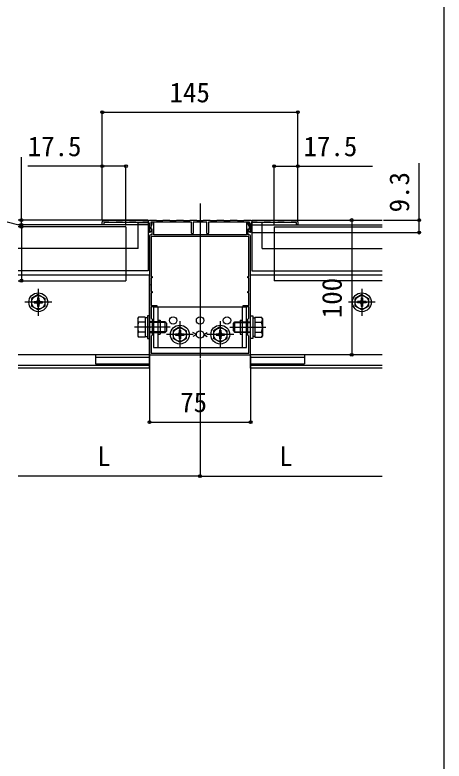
# Model space of a CAD drawing. Units: millimetres, scale not verified. Extents: x -875 to 875, y -1304 to 1297.
# Drawn here: x 557 to 875, y -200 to 354 of the extents above; entities that cross this region are included whole.
import ezdxf
from ezdxf.enums import TextEntityAlignment as Align

# ---------------------------------------------------------------- set-up
doc = ezdxf.new("R2010")
doc.units = ezdxf.units.MM
doc.header["$LTSCALE"] = 8
for name, color, linetype in [('0-2_YKK_11', 7, 'Continuous'), ('0-4_YKK_12', 2, 'Continuous'), ('0-5_YKK_13', 4, 'Continuous'), ('0-6_YKK_D', 6, 'Continuous'), ('0-7_YKK_ZWAK', 7, 'Continuous')]:
    doc.layers.add(name, color=color, linetype=linetype)
doc.styles.add('ＭＳ ゴシック', font='')
doc.styles.get('ＭＳ ゴシック').set_extended_font_data('MS Gothic')

msp = doc.modelspace()

# ---------------------------------------------------------------- linework, layer by layer
at = {"layer": '0-2_YKK_11'}
for points in [[(655.5, 199.517), (622.5, 199.517), (622.5, 197.817), (621.5, 197.817), (621.5, 200.017)], [(622.5, 201.017), (626.35, 201.017), (626.65, 201.317), (631.35, 201.317), (631.65, 201.017), (636.35, 201.017), (636.65, 201.317), (641.35, 201.317), (641.65, 201.017), (646.35, 201.017), (646.65, 201.317), (651.35, 201.317), (651.65, 201.017), (656.35, 201.017), (656.65, 201.317), (661.35, 201.317), (661.65, 201.017), (666.35, 201.017), (666.65, 201.317), (671.35, 201.317), (671.65, 201.017), (676.35, 201.017), (676.65, 201.317), (681.35, 201.317), (681.65, 201.017), (686.35, 201.017), (686.65, 201.317), (691.35, 201.317), (691.65, 201.017), (696.35, 201.017), (696.65, 201.317), (701.35, 201.317), (701.65, 201.017), (706.35, 201.017), (706.65, 201.317), (711.35, 201.317), (711.65, 201.017), (716.35, 201.017), (716.65, 201.317), (721.35, 201.317)], [(687.7, 191.467), (687.7, 199.817), (657.4, 199.817), (657.4, 194.617), (657.985, 194.404), (657.098, 191.97), (656.5, 192.076), (656.5, 198.517)], [(730.5, 190.317), (729.8, 190.317), (729.8, 194.817), (730.8, 194.817), (730.8, 195.57), (729.8, 198.317), (729.8, 199.817), (728.4, 199.817), (728.4, 190.317), (659.6, 190.317), (659.6, 199.817), (658.2, 199.817), (658.2, 198.317), (657.2, 195.57), (657.2, 194.817), (658.2, 194.817), (658.2, 190.317), (657.5, 190.317)], [(699, 191.467), (699, 199.817), (689, 199.817), (689, 191.467)], [(731.5, 198.517), (731.5, 192.076), (730.902, 191.97), (730.015, 194.404), (730.6, 194.617), (730.6, 199.817), (700.3, 199.817), (700.3, 191.467)], [(721.35, 201.317), (721.65, 201.017), (726.35, 201.017), (726.65, 201.317), (731.35, 201.317), (731.65, 201.017), (736.35, 201.017), (736.65, 201.317), (741.35, 201.317), (741.65, 201.017), (746.35, 201.017), (746.65, 201.317), (751.35, 201.317), (751.65, 201.017), (756.35, 201.017), (756.65, 201.317), (761.35, 201.317), (761.65, 201.017), (765.5, 201.017)], [(766.5, 200.017), (766.5, 197.817), (765.5, 197.817), (765.5, 199.517), (732.5, 199.517)], [(656.5, 101.317), (731.5, 101.317), (731.5, 121.146), (731.357, 121.338), (731.357, 122.296), (731.5, 122.488), (731.5, 152.859), (731.38, 153.042), (731.38, 153.592), (731.5, 153.776), (731.5, 189.317)], [(656.5, 189.317), (656.5, 153.776), (656.62, 153.592), (656.62, 153.042), (656.5, 152.859), (656.5, 122.488), (656.643, 122.296), (656.643, 121.338), (656.5, 121.146), (656.5, 101.317)]]:
    msp.add_lwpolyline(points, dxfattribs=at)
msp.add_lwpolyline([(730.3, 189.117), (657.7, 189.117), (657.7, 159.317), (658.5, 159.317), (658.5, 158.317), (657.7, 158.317), (657.7, 148.317), (658.5, 148.317), (658.5, 147.317), (657.7, 147.317), (657.7, 137.817), (662, 137.817), (662, 136.817), (657.7, 136.817), (657.7, 128.617), (658.5, 127.817), (658.5, 115.817), (657.7, 115.017), (657.7, 102.517), (730.3, 102.517), (730.3, 115.017), (729.5, 115.817), (729.5, 127.817), (730.3, 128.617), (730.3, 136.817), (726, 136.817), (726, 137.817), (730.3, 137.817), (730.3, 147.317), (729.5, 147.317), (729.5, 148.317), (730.3, 148.317), (730.3, 158.317), (729.5, 158.317), (729.5, 159.317), (730.3, 159.317)], close=True, dxfattribs=at)
for centre, radius, start, end in [((622.5, 200.017), 1, 90.00001, 179.99999), ((655.5, 198.517), 1, 0.00001, 89.99999), ((732.5, 198.517), 1, 90.00001, 179.99999), ((765.5, 200.017), 1, 0.00001, 89.99999), ((657.5, 189.317), 1, 90.00001, 179.99999), ((688.35, 191.467), 0.65, 179.99999, 0.00001), ((699.65, 191.467), 0.65, 179.99999, 0.00001), ((730.5, 189.317), 1, 0.00001, 89.99999)]:
    msp.add_arc(centre, radius, start, end, dxfattribs=at)
at = {"layer": '0-4_YKK_12'}
for p, q in [((694, 213.695), (694, 98.695)), ((655.5, 201.317), (559, 201.317)), ((648, 199.517), (655.5, 199.517)), ((648, 180.317), (648, 199.517)), ((655.5, 201.317), (655.5, 163.517)), ((732.5, 201.317), (732.5, 163.517)), ((732.5, 201.317), (829, 201.317)), ((740, 199.517), (732.5, 199.517)), ((740, 180.317), (740, 199.517)), ((655.5, 197.817), (559, 197.817)), ((639, 196.317), (559, 196.317)), ((639, 196.317), (639, 156.317)), ((732.5, 197.817), (829, 197.817)), ((749, 196.317), (829, 196.317)), ((749, 196.317), (749, 156.317)), ((648, 180.317), (559, 180.317)), ((740, 180.317), (829, 180.317)), ((655.5, 163.517), (559, 163.517)), ((732.5, 163.517), (829, 163.517)), ((656.5, 160.317), (559, 160.317)), ((559, 156.317), (639, 156.317)), ((656.5, 91.317), (656.5, 160.317)), ((731.5, 91.317), (731.5, 160.317)), ((829, 160.317), (731.5, 160.317)), ((829, 156.317), (749, 156.317)), ((574, 150.317), (574, 130.317)), ((814, 150.317), (814, 130.317)), ((584, 140.317), (564, 140.317)), ((824, 140.317), (804, 140.317)), ((656.5, 101.317), (559, 101.317)), ((616.5, 101.317), (616.5, 94.617)), ((829, 101.317), (731.5, 101.317)), ((771.5, 101.317), (771.5, 94.617)), ((656.5, 99.317), (616.5, 99.317)), ((616.5, 94.617), (656.5, 94.617)), ((771.5, 99.317), (731.5, 99.317)), ((731.5, 94.617), (771.5, 94.617)), ((656.5, 93.317), (559, 93.317)), ((656.5, 91.317), (559, 91.317)), ((829, 93.317), (731.5, 93.317)), ((829, 91.317), (731.5, 91.317))]:
    msp.add_line(p, q, dxfattribs=at)
at = {"layer": '0-5_YKK_13'}
for p, q in [((574, 146.067), (569, 143.18)), ((574, 146.067), (579, 143.18)), ((814, 146.067), (809, 143.18)), ((814, 146.067), (819, 143.18)), ((569, 143.18), (569, 137.454)), ((570.85, 140.817), (572.5, 140.817)), ((570.85, 140.817), (570.85, 139.817)), ((570.85, 139.817), (572.5, 139.817)), ((573.5, 143.467), (573.5, 141.817)), ((574.5, 143.467), (573.5, 143.467)), ((573.5, 138.817), (573.5, 137.167)), ((574.5, 143.467), (574.5, 141.817)), ((574.5, 138.817), (574.5, 137.167)), ((575.5, 140.817), (577.15, 140.817)), ((575.5, 139.817), (577.15, 139.817)), ((577.15, 139.817), (577.15, 140.817)), ((579, 137.454), (579, 143.18)), ((809, 137.454), (809, 143.18)), ((812.5, 140.817), (810.85, 140.817)), ((810.85, 139.817), (810.85, 140.817)), ((812.5, 139.817), (810.85, 139.817)), ((813.5, 143.467), (813.5, 141.817)), ((813.5, 143.467), (814.5, 143.467)), ((813.5, 138.817), (813.5, 137.167)), ((814.5, 143.467), (814.5, 141.817)), ((814.5, 138.817), (814.5, 137.167)), ((817.15, 140.817), (815.5, 140.817)), ((817.15, 139.817), (815.5, 139.817)), ((817.15, 140.817), (817.15, 139.817)), ((819, 143.18), (819, 137.454)), ((574, 134.567), (569, 137.454)), ((573.5, 137.167), (574.5, 137.167)), ((574, 134.567), (579, 137.454)), ((659.5, 136.817), (728.5, 136.817)), ((662.7, 136.817), (662.7, 106.817)), ((725.3, 136.817), (725.3, 106.817)), ((728.5, 106.817), (728.5, 136.817)), ((814, 134.567), (809, 137.454)), ((814.5, 137.167), (813.5, 137.167)), ((814, 134.567), (819, 137.454)), ((647.8, 128.317), (648.381, 129.323)), ((647.8, 128.317), (647.8, 115.317)), ((653.3, 129.323), (648.381, 129.323)), ((653.3, 129.323), (653.3, 114.312)), ((654.9, 128.867), (653.3, 128.867)), ((733.1, 128.867), (734.7, 128.867)), ((734.7, 129.323), (734.7, 114.312)), ((734.7, 129.323), (739.619, 129.323)), ((740.2, 128.317), (739.619, 129.323)), ((740.2, 128.317), (740.2, 115.317)), ((653.3, 125.57), (648.381, 125.57)), ((653.3, 125.817), (653.3, 117.817)), ((668.1, 125.817), (656.5, 125.817)), ((668.748, 125.169), (656.5, 125.169)), ((662.7, 127.017), (664.3, 127.017)), ((664.3, 127.017), (664.3, 116.617)), ((668.1, 117.817), (668.1, 125.817)), ((669.3, 124.617), (668.1, 125.817)), ((669.3, 119.017), (669.3, 124.617)), ((679, 122.067), (674, 119.18)), ((679, 126.317), (679, 106.317)), ((679, 122.067), (684, 119.18)), ((709, 122.067), (704, 119.18)), ((709, 126.317), (709, 106.317)), ((709, 122.067), (714, 119.18)), ((718.7, 124.617), (719.9, 125.817)), ((718.7, 119.017), (718.7, 124.617)), ((719.252, 125.169), (731.5, 125.169)), ((719.9, 125.817), (731.5, 125.817)), ((719.9, 117.817), (719.9, 125.817)), ((723.7, 127.017), (723.7, 116.617)), ((723.7, 127.017), (725.3, 127.017)), ((734.7, 125.817), (734.7, 117.817)), ((734.7, 125.57), (739.619, 125.57)), ((671.8, 121.817), (645.3, 121.817)), ((653.3, 118.064), (648.381, 118.064)), ((668.748, 118.465), (656.5, 118.465)), ((656.5, 117.817), (668.1, 117.817)), ((662.7, 116.617), (664.3, 116.617)), ((669.3, 119.017), (668.1, 117.817)), ((689, 116.317), (669, 116.317)), ((674, 119.18), (674, 113.454)), ((675.85, 116.817), (677.5, 116.817)), ((675.85, 116.817), (675.85, 115.817)), ((678.5, 119.467), (678.5, 117.817)), ((679.5, 119.467), (678.5, 119.467)), ((679.5, 119.467), (679.5, 117.817)), ((680.5, 116.817), (682.15, 116.817)), ((682.15, 115.817), (682.15, 116.817)), ((684, 113.454), (684, 119.18)), ((691.25, 116.317), (688.652, 117.817)), ((691.25, 116.317), (688.652, 114.817)), ((696.75, 116.317), (699.348, 117.817)), ((696.75, 116.317), (699.348, 114.817)), ((719, 116.317), (699, 116.317)), ((704, 119.18), (704, 113.454)), ((705.85, 116.817), (707.5, 116.817)), ((705.85, 116.817), (705.85, 115.817)), ((708.5, 119.467), (708.5, 117.817)), ((709.5, 119.467), (708.5, 119.467)), ((709.5, 119.467), (709.5, 117.817)), ((710.5, 116.817), (712.15, 116.817)), ((712.15, 115.817), (712.15, 116.817)), ((714, 113.454), (714, 119.18)), ((716.2, 121.817), (742.7, 121.817)), ((718.7, 119.017), (719.9, 117.817)), ((719.252, 118.465), (731.5, 118.465)), ((731.5, 117.817), (719.9, 117.817)), ((723.7, 116.617), (725.3, 116.617)), ((734.7, 118.064), (739.619, 118.064)), ((647.8, 115.317), (648.381, 114.312)), ((653.3, 114.312), (648.381, 114.312)), ((653.3, 114.767), (654.9, 114.767)), ((679, 110.567), (674, 113.454)), ((675.85, 115.817), (677.5, 115.817)), ((678.5, 114.817), (678.5, 113.167)), ((678.5, 113.167), (679.5, 113.167)), ((679, 110.567), (684, 113.454)), ((679.5, 114.817), (679.5, 113.167)), ((680.5, 115.817), (682.15, 115.817)), ((709, 110.567), (704, 113.454)), ((705.85, 115.817), (707.5, 115.817)), ((708.5, 114.817), (708.5, 113.167)), ((708.5, 113.167), (709.5, 113.167)), ((709, 110.567), (714, 113.454)), ((709.5, 114.817), (709.5, 113.167)), ((710.5, 115.817), (712.15, 115.817)), ((734.7, 114.767), (733.1, 114.767)), ((734.7, 114.312), (739.619, 114.312)), ((740.2, 115.317), (739.619, 114.312))]:
    msp.add_line(p, q, dxfattribs=at)
msp.add_lwpolyline([(659.5, 136.817), (659.5, 106.817), (728.5, 106.817)], dxfattribs=at)
for points in [[(656.5, 113.317), (656.5, 130.317), (654.9, 130.317), (654.9, 113.317)], [(731.5, 113.317), (731.5, 130.317), (733.1, 130.317), (733.1, 113.317)]]:
    msp.add_lwpolyline(points, close=True, dxfattribs=at)
for centre, radius in [((574, 140.317), 7), ((574, 140.317), 5), ((814, 140.317), 7), ((814, 140.317), 5), ((674, 126.817), 2.75), ((694, 126.817), 2.75), ((714, 126.817), 2.75), ((679, 116.317), 7), ((709, 116.317), 7), ((679, 116.317), 5), ((694, 116.317), 2.75), ((709, 116.317), 5)]:
    msp.add_circle(centre, radius, dxfattribs=at)
for centre, radius, start, end in [((572.5, 141.817), 1, 270, 0), ((572.5, 138.817), 1, 0, 90), ((575.5, 141.817), 1, 180, 270), ((575.5, 138.817), 1, 90, 180), ((812.5, 141.817), 1, 270, 0), ((812.5, 138.817), 1, 0, 90), ((815.5, 141.817), 1, 180, 270), ((815.5, 138.817), 1, 90, 180), ((651.123, 127.446), 3.323, 145.61575, 214.38425), ((736.877, 127.446), 3.323, 325.61575, 34.38425), ((660.219, 121.817), 12.419, 162.41205, 197.58795), ((727.781, 121.817), 12.419, 342.41205, 17.58795), ((651.123, 116.188), 3.323, 145.61575, 214.38425), ((677.5, 117.817), 1, 270, 0), ((680.5, 117.817), 1, 180, 270), ((707.5, 117.817), 1, 270, 0), ((710.5, 117.817), 1, 180, 270), ((736.877, 116.188), 3.323, 325.61575, 34.38425), ((677.5, 114.817), 1, 0, 90), ((680.5, 114.817), 1, 90, 180), ((707.5, 114.817), 1, 0, 90), ((710.5, 114.817), 1, 90, 180)]:
    msp.add_arc(centre, radius, start, end, dxfattribs=at)
at = {"layer": '0-6_YKK_D'}
for p, q in [((621.5, 201.017), (621.5, 282.317)), ((621.5, 281.317), (766.5, 281.317)), ((766.5, 201.017), (766.5, 282.317)), ((561.5, 201.317), (561.5, 247.963)), ((621.5, 201.017), (621.5, 242.317)), ((639, 197.317), (639, 242.317)), ((749, 197.317), (749, 242.317)), ((766.5, 201.017), (766.5, 242.317)), ((561.5, 197.817), (561.5, 202.117)), ((561.5, 197.817), (561.5, 201.317)), ((806.5, 201.317), (806.5, 101.317)), ((830, 201.317), (857.5, 201.317)), ((621, 197.817), (560.5, 197.817)), ((621, 197.817), (560.5, 197.817)), ((561.5, 196.317), (561.5, 197.817)), ((561.5, 196.317), (561.5, 197.817)), ((561.5, 197.817), (561.5, 193.517)), ((561.5, 196.317), (561.5, 192.017)), ((561.5, 196.317), (561.5, 156.317)), ((732.138, 192.017), (857.5, 192.017)), ((656.5, 100.617), (656.5, 50.317)), ((731.5, 100.617), (731.5, 50.317)), ((694, 97.695), (694, 10.317)), ((694, 97.695), (694, 10.317)), ((656.5, 51.317), (731.5, 51.317)), ((694, 11.317), (559, 11.317)), ((694, 11.317), (829, 11.317))]:
    msp.add_line(p, q, dxfattribs=at)
for points in [[(561.5, 197.067), (521.5, 207.107), (521.5, 243.562)], [(639, 241.317), (621.5, 241.317), (566.2, 241.317)], [(749, 241.317), (766.5, 241.317), (821.8, 241.317)], [(856.5, 192.017), (856.5, 201.317), (856.5, 243.549)]]:
    msp.add_lwpolyline(points, dxfattribs=at)
for centre in [(621.5, 281.317), (766.5, 281.317), (621.5, 241.317), (639, 241.317), (749, 241.317), (766.5, 241.317), (561.5, 201.317), (806.5, 201.317), (856.5, 201.317), (561.5, 197.817), (561.5, 197.817), (561.5, 196.317), (561.5, 196.317), (856.5, 192.017), (561.5, 156.317), (806.5, 101.317), (656.5, 51.317), (731.5, 51.317), (694, 11.317), (694, 11.317)]:
    msp.add_circle(centre, 1.075, dxfattribs=at)
at = {"layer": '0-7_YKK_ZWAK'}
msp.add_lwpolyline([(-875, -1304.2), (875, -1304.2), (875, 1245.8)], dxfattribs=at)

# ---------------------------------------------------------------- texts
at = {"layer": '0-6_YKK_D', "style": 'ＭＳ ゴシック'}
for s, p in [('145', (671.386, 284.317)), ('17.5', (566.132, 244.317)), ('17.5', (770.732, 244.317)), ('75', (679.227, 54.317)), ('L', (617.693, 14.317)), ('L', (752.693, 14.317))]:
    msp.add_text(s, height=14.66, dxfattribs=at).set_placement(p, align=Align.BOTTOM_LEFT)
for s, p in [('9.3', (853.5, 207.026)), ('100', (803.5, 128.476))]:
    msp.add_text(s, height=14.66, rotation=90, dxfattribs=at).set_placement(p, align=Align.BOTTOM_LEFT)

doc.saveas('drawing.dxf')
